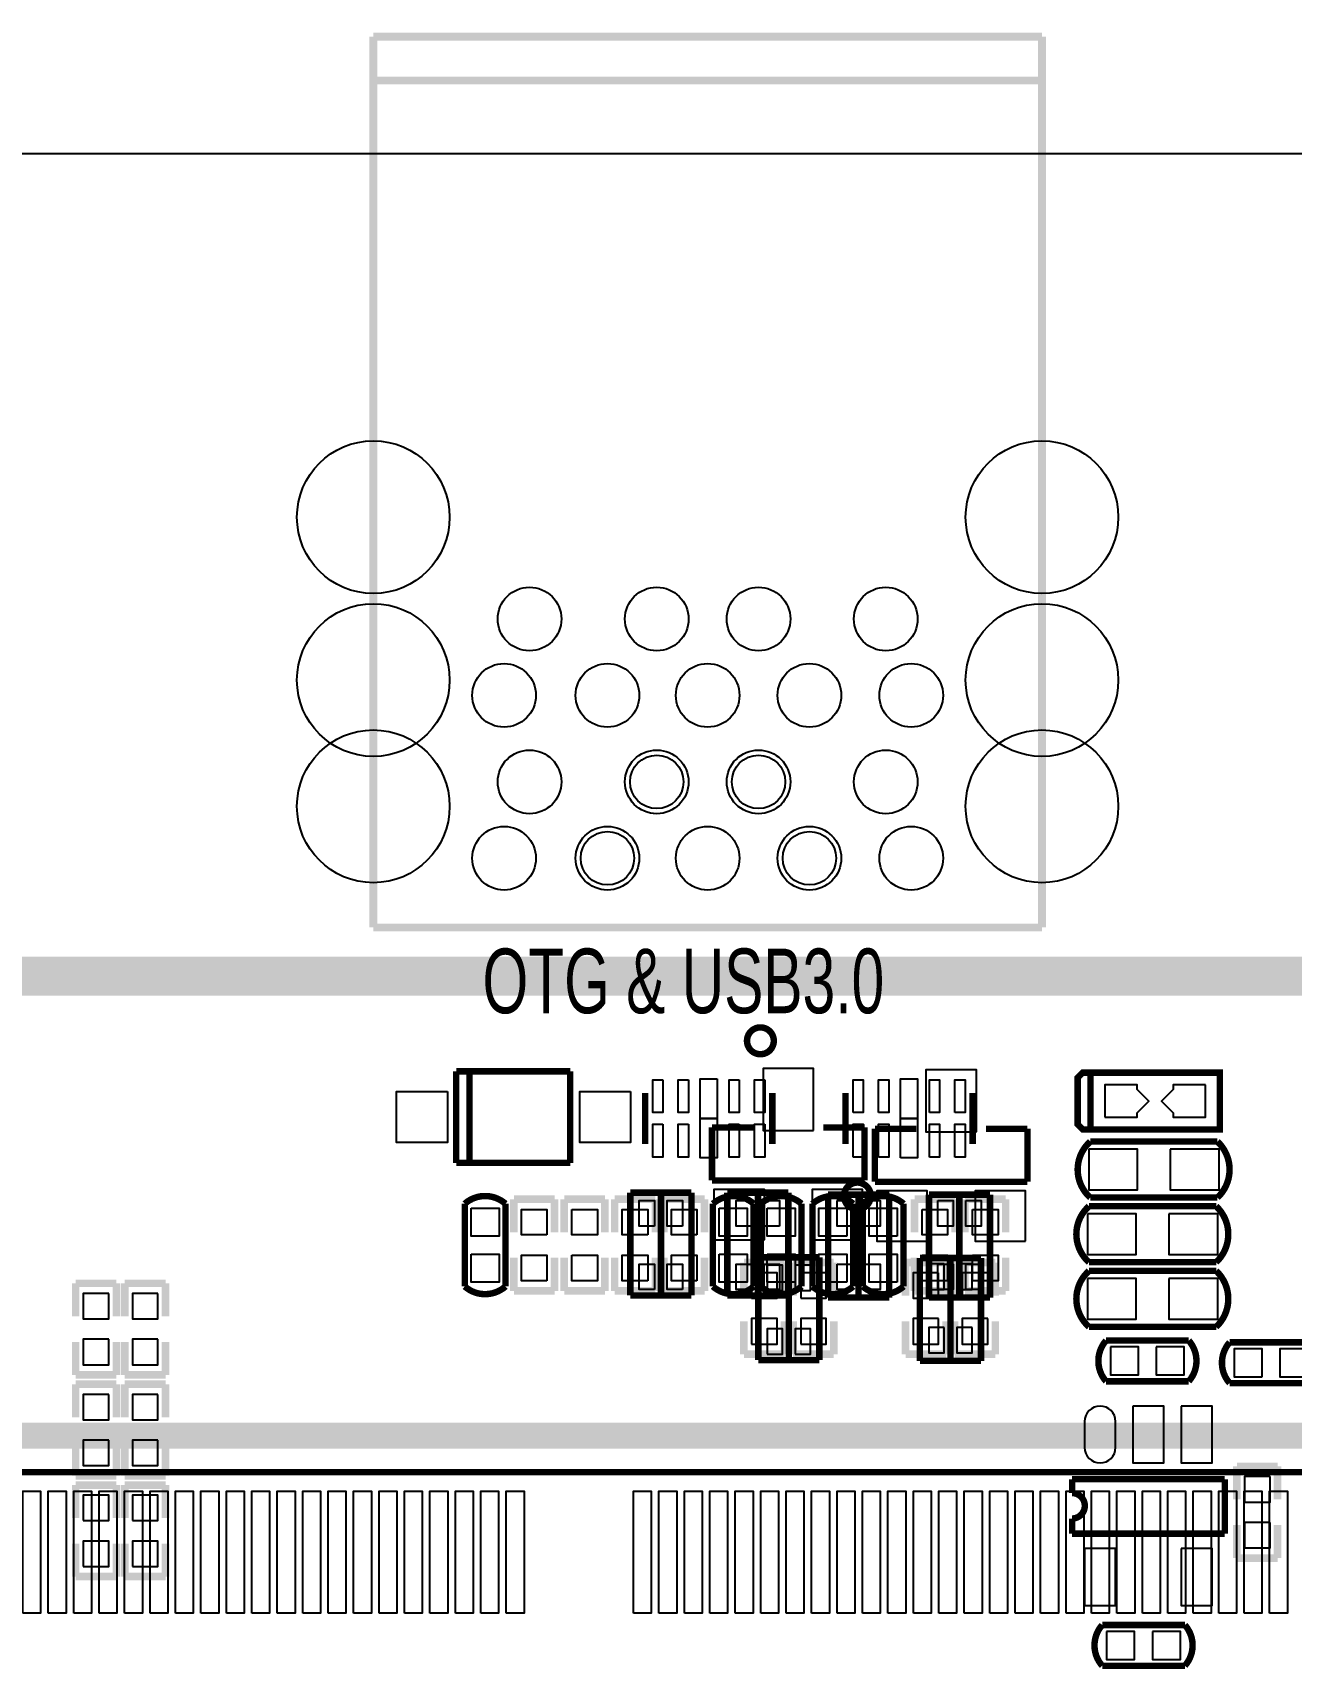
# Model space of a CAD drawing. Extents: x -118 to 7078, y 0 to 4366.
# Drawn here: x 3125 to 4099, y 3041 to 4309 of the extents above; entities that cross this region are included whole.
import ezdxf

# ---------------------------------------------------------------- set-up
doc = ezdxf.new("R2010")
doc.units = 0
doc.header["$MEASUREMENT"] = 0
for name, color, linetype in [('BG_OUTLINE', 254, 'CONTINUOUS'), ('BG_SILKSCREEN_BOTTOM', 141, 'CONTINUOUS'), ('BG_SILKSCREEN_TOP', 7, 'CONTINUOUS'), ('PG_SILKSCREEN_BOTTOM', 85, 'CONTINUOUS'), ('PG_SILKSCREEN_TOP', 85, 'CONTINUOUS'), ('PIN_BOTTOM', 5, 'CONTINUOUS'), ('PIN_TOP', 92, 'CONTINUOUS')]:
    doc.layers.add(name, color=color, linetype=linetype)

msp = doc.modelspace()

# ---------------------------------------------------------------- linework, layer by layer
at = {"layer": 'BG_OUTLINE'}
msp.add_lwpolyline([(-118.11, 4056.352), (-118.11, 157.158, 0.414214), (39.048, 0), (6929.835, 0, 0.378859), (7078.22, 148.385), (7078.22, 4054.613, 0.42493), (6917.834, 4215), (6557, 4214.999), (6557, 3842), (5999, 3842), (5999, 4214.998), (1823, 4214.987), (1823, 4168), (1656, 4168), (1656, 4214.987), (1205, 4214.986), (1205, 4168), (1038, 4168), (1038, 4214.986), (40.538, 4214.985, 0.418755)], format="xyb", close=True, dxfattribs=at)
at = {"layer": 'BG_SILKSCREEN_BOTTOM'}
msp.add_lwpolyline([(4958, 3579, 30, 30, 0), (258, 3579, 30, 30, 0)], format="xyseb", dxfattribs=at)
at = {"layer": 'PG_SILKSCREEN_BOTTOM'}
for points in [[(3943.4, 3504.4, 5, 5, 0), (3937.4, 3504.4, 5, 5, 0), (3933.4, 3500.4, 5, 5, 0), (3933.4, 3482.4, 5, 5, 0)], [(3943.4, 3460.4, 5, 5, 0), (3943.4, 3504.4, 5, 5, 0), (4043.4, 3504.4, 5, 5, 0), (4043.4, 3460.4, 5, 5, 0), (3943.4, 3460.4, 5, 5, 0)], [(3943.4, 3460.4, 5, 5, 0), (3937.4, 3460.4, 5, 5, 0), (3933.4, 3464.4, 5, 5, 0), (3933.4, 3482.4, 5, 5, 0)], [(3650.565, 3462, 5, 5, 0), (3682.565, 3462, 5, 5, 0)], [(3650.565, 3421, 5, 5, 0), (3650.565, 3462, 5, 5, 0)], [(3736.565, 3462, 5, 5, 0), (3768.565, 3462, 5, 5, 0)], [(3768.565, 3462, 5, 5, 0), (3768.565, 3421, 5, 5, 0)], [(3776.565, 3461, 5, 5, 0), (3808.565, 3461, 5, 5, 0)], [(3776.565, 3420, 5, 5, 0), (3776.565, 3461, 5, 5, 0)], [(3862.565, 3461, 5, 5, 0), (3894.565, 3461, 5, 5, 0)], [(3894.565, 3461, 5, 5, 0), (3894.565, 3420, 5, 5, 0)], [(4041.609, 3407.75, 5, 5, 0), (3943.191, 3407.75, 5, 5, -0.450474), (3943.191, 3451.05, 5, 5, 0)], [(3943.191, 3451.05, 5, 5, 0), (4041.609, 3451.05, 5, 5, 0)], [(4041.609, 3451.05, 5, 5, -0.432734), (4041.609, 3407.75, 5, 5, 0)], [(3768.565, 3421, 5, 5, 0), (3650.565, 3421, 5, 5, 0)], [(3894.565, 3420, 5, 5, 0), (3776.565, 3420, 5, 5, 0)], [(4040.609, 3357.75, 5, 5, 0), (3942.191, 3357.75, 5, 5, -0.450474), (3942.191, 3401.05, 5, 5, 0)], [(3942.191, 3401.05, 5, 5, 0), (4040.609, 3401.05, 5, 5, 0)], [(4040.609, 3401.05, 5, 5, -0.432734), (4040.609, 3357.75, 5, 5, 0)], [(3675.252, 3357.43, 5.909, 5.909, 0), (3675.252, 3331.84, 5.909, 5.909, 0)], [(3706.748, 3357.43, 5.909, 5.909, 0), (3675.252, 3357.43, 5.909, 5.909, 0)], [(3733.618, 3361.551, 5, 5, 0), (3686.382, 3361.551, 5, 5, 0)], [(3686.382, 3361.551, 5, 5, 0), (3686.382, 3282.02, 5, 5, 0)], [(3706.748, 3331.84, 5.909, 5.909, 0), (3706.748, 3357.43, 5.909, 5.909, 0)], [(3709.909, 3281.63, 5, 5, 0), (3709.909, 3360.37, 5, 5, 0)], [(3713.252, 3357.43, 5.909, 5.909, 0), (3713.252, 3331.839, 5.909, 5.909, 0)], [(3744.748, 3357.43, 5.909, 5.909, 0), (3713.252, 3357.43, 5.909, 5.909, 0)], [(3733.618, 3282.02, 5, 5, 0), (3733.618, 3361.551, 5, 5, 0)], [(3744.748, 3331.839, 5.909, 5.909, 0), (3744.748, 3357.43, 5.909, 5.909, 0)], [(3800.252, 3357.429, 5.909, 5.909, 0), (3831.748, 3357.429, 5.909, 5.909, 0)], [(3800.252, 3331.839, 5.909, 5.909, 0), (3800.252, 3357.429, 5.909, 5.909, 0)], [(3858.618, 3360.98, 5, 5, 0), (3811.382, 3360.98, 5, 5, 0)], [(3811.382, 3360.98, 5, 5, 0), (3811.382, 3281.449, 5, 5, 0)], [(3831.748, 3357.429, 5.909, 5.909, 0), (3831.748, 3331.839, 5.909, 5.909, 0)], [(3835.091, 3361.37, 5, 5, 0), (3835.091, 3282.63, 5, 5, 0)], [(3838.252, 3357.429, 5.909, 5.909, 0), (3869.748, 3357.429, 5.909, 5.909, 0)], [(3838.252, 3331.839, 5.909, 5.909, 0), (3838.252, 3357.429, 5.909, 5.909, 0)], [(3858.618, 3281.449, 5, 5, 0), (3858.618, 3360.98, 5, 5, 0)], [(3869.748, 3357.429, 5.909, 5.909, 0), (3869.748, 3331.839, 5.909, 5.909, 0)], [(4040.609, 3307.75, 5, 5, 0), (3942.191, 3307.75, 5, 5, -0.450474), (3942.191, 3351.05, 5, 5, 0)], [(3942.191, 3351.05, 5, 5, 0), (4040.609, 3351.05, 5, 5, 0)], [(4040.609, 3351.05, 5, 5, -0.432734), (4040.609, 3307.75, 5, 5, 0)], [(3158.252, 3341.429, 5.909, 5.909, 0), (3189.748, 3341.429, 5.909, 5.909, 0)], [(3158.252, 3315.839, 5.909, 5.909, 0), (3158.252, 3341.429, 5.909, 5.909, 0)], [(3189.748, 3341.429, 5.909, 5.909, 0), (3189.748, 3315.839, 5.909, 5.909, 0)], [(3196.252, 3341.429, 5.909, 5.909, 0), (3227.748, 3341.429, 5.909, 5.909, 0)], [(3196.252, 3315.839, 5.909, 5.909, 0), (3196.252, 3341.429, 5.909, 5.909, 0)], [(3227.748, 3341.429, 5.909, 5.909, 0), (3227.748, 3315.839, 5.909, 5.909, 0)], [(3675.252, 3286.571, 5.909, 5.909, 0), (3675.252, 3312.161, 5.909, 5.909, 0)], [(3706.748, 3312.161, 5.909, 5.909, 0), (3706.748, 3286.571, 5.909, 5.909, 0)], [(3713.252, 3286.57, 5.909, 5.909, 0), (3713.252, 3312.161, 5.909, 5.909, 0)], [(3744.748, 3312.161, 5.909, 5.909, 0), (3744.748, 3286.57, 5.909, 5.909, 0)], [(3800.252, 3312.161, 5.909, 5.909, 0), (3800.252, 3286.571, 5.909, 5.909, 0)], [(3831.748, 3286.571, 5.909, 5.909, 0), (3831.748, 3312.161, 5.909, 5.909, 0)], [(3838.252, 3312.161, 5.909, 5.909, 0), (3838.252, 3286.571, 5.909, 5.909, 0)], [(3869.748, 3286.571, 5.909, 5.909, 0), (3869.748, 3312.161, 5.909, 5.909, 0)], [(3158.252, 3296.161, 5.909, 5.909, 0), (3158.252, 3270.571, 5.909, 5.909, 0)], [(3189.748, 3270.571, 5.909, 5.909, 0), (3189.748, 3296.161, 5.909, 5.909, 0)], [(3196.252, 3296.161, 5.909, 5.909, 0), (3196.252, 3270.571, 5.909, 5.909, 0)], [(3227.748, 3270.571, 5.909, 5.909, 0), (3227.748, 3296.161, 5.909, 5.909, 0)], [(3997.241, 3265.652, 5, 5, 0), (3955.402, 3265.652, 5, 5, -0.37791), (3955.402, 3297.148, 5, 5, 0)], [(3955.402, 3297.148, 5, 5, 0), (3997.241, 3297.148, 5, 5, 0)], [(3997.241, 3297.148, 5, 5, 0), (4019.402, 3297.148, 5, 5, -0.37791), (4019.402, 3265.652, 5, 5, 0)], [(4073.161, 3264.252, 5, 5, 0), (4051, 3264.252, 5, 5, -0.37791), (4051, 3295.748, 5, 5, 0)], [(4051, 3295.748, 5, 5, 0), (4073.161, 3295.748, 5, 5, 0)], [(4073.161, 3295.748, 5, 5, 0), (4115, 3295.748, 5, 5, -0.37791), (4115, 3264.252, 5, 5, 0)], [(3706.748, 3286.571, 5.909, 5.909, 0), (3675.252, 3286.571, 5.909, 5.909, 0)], [(3686.382, 3282.02, 5, 5, 0), (3733.618, 3282.02, 5, 5, 0)], [(3744.748, 3286.57, 5.909, 5.909, 0), (3713.252, 3286.57, 5.909, 5.909, 0)], [(3800.252, 3286.571, 5.909, 5.909, 0), (3831.748, 3286.571, 5.909, 5.909, 0)], [(3838.252, 3286.571, 5.909, 5.909, 0), (3869.748, 3286.571, 5.909, 5.909, 0)], [(3158.252, 3270.571, 5.909, 5.909, 0), (3189.748, 3270.571, 5.909, 5.909, 0)], [(3196.252, 3270.571, 5.909, 5.909, 0), (3227.748, 3270.571, 5.909, 5.909, 0)], [(3811.382, 3281.449, 5, 5, 0), (3858.618, 3281.449, 5, 5, 0)], [(3158.252, 3263.429, 5.909, 5.909, 0), (3189.748, 3263.429, 5.909, 5.909, 0)], [(3158.252, 3237.839, 5.909, 5.909, 0), (3158.252, 3263.429, 5.909, 5.909, 0)], [(3189.748, 3263.429, 5.909, 5.909, 0), (3189.748, 3237.839, 5.909, 5.909, 0)], [(3196.252, 3263.429, 5.909, 5.909, 0), (3227.748, 3263.429, 5.909, 5.909, 0)], [(3196.252, 3237.839, 5.909, 5.909, 0), (3196.252, 3263.429, 5.909, 5.909, 0)], [(3227.748, 3263.429, 5.909, 5.909, 0), (3227.748, 3237.839, 5.909, 5.909, 0)], [(4019.402, 3265.652, 5, 5, 0), (3997.241, 3265.652, 5, 5, 0)], [(4115, 3264.252, 5, 5, 0), (4073.161, 3264.252, 5, 5, 0)], [(3158.252, 3218.161, 5.909, 5.909, 0), (3158.252, 3192.571, 5.909, 5.909, 0)], [(3189.748, 3192.571, 5.909, 5.909, 0), (3189.748, 3218.161, 5.909, 5.909, 0)], [(3196.252, 3218.161, 5.909, 5.909, 0), (3196.252, 3192.571, 5.909, 5.909, 0)], [(3227.748, 3192.571, 5.909, 5.909, 0), (3227.748, 3218.161, 5.909, 5.909, 0)], [(3158.252, 3192.571, 5.909, 5.909, 0), (3189.748, 3192.571, 5.909, 5.909, 0)], [(3196.252, 3192.571, 5.909, 5.909, 0), (3227.748, 3192.571, 5.909, 5.909, 0)], [(4056.653, 3199.831, 5.909, 5.909, 0), (4088.149, 3199.831, 5.909, 5.909, 0)], [(4056.653, 3174.241, 5.909, 5.909, 0), (4056.653, 3199.831, 5.909, 5.909, 0)], [(4088.149, 3199.831, 5.909, 5.909, 0), (4088.149, 3174.241, 5.909, 5.909, 0)], [(3158.252, 3185.429, 5.909, 5.909, 0), (3158.252, 3159.839, 5.909, 5.909, 0)], [(3189.748, 3185.429, 5.909, 5.909, 0), (3158.252, 3185.429, 5.909, 5.909, 0)], [(3189.748, 3159.839, 5.909, 5.909, 0), (3189.748, 3185.429, 5.909, 5.909, 0)], [(3196.252, 3185.429, 5.909, 5.909, 0), (3196.252, 3159.839, 5.909, 5.909, 0)], [(3227.748, 3185.429, 5.909, 5.909, 0), (3196.252, 3185.429, 5.909, 5.909, 0)], [(3227.748, 3159.839, 5.909, 5.909, 0), (3227.748, 3185.429, 5.909, 5.909, 0)], [(3929.128, 3189.903, 5, 5, 0), (3929.128, 3179.211, 5, 5, 0)], [(4047.238, 3189.903, 5, 5, 0), (3929.128, 3189.903, 5, 5, 0)], [(4047.238, 3147.841, 5, 5, 0), (4047.238, 3189.903, 5, 5, 0)], [(3929.128, 3179.211, 5, 5, -0.999898), (3929.128, 3159.533, 5, 5, 0)], [(3929.128, 3159.533, 5, 5, 0), (3929.128, 3147.841, 5, 5, 0)], [(4056.653, 3154.563, 5.909, 5.909, 0), (4056.653, 3128.973, 5.909, 5.909, 0)], [(4088.149, 3128.973, 5.909, 5.909, 0), (4088.149, 3154.563, 5.909, 5.909, 0)], [(3929.128, 3147.841, 5, 5, 0), (4047.238, 3147.841, 5, 5, 0)], [(3158.252, 3114.571, 5.909, 5.909, 0), (3158.252, 3140.161, 5.909, 5.909, 0)], [(3189.748, 3140.161, 5.909, 5.909, 0), (3189.748, 3114.571, 5.909, 5.909, 0)], [(3196.252, 3114.571, 5.909, 5.909, 0), (3196.252, 3140.161, 5.909, 5.909, 0)], [(3227.748, 3140.161, 5.909, 5.909, 0), (3227.748, 3114.571, 5.909, 5.909, 0)], [(4056.653, 3128.973, 5.909, 5.909, 0), (4088.149, 3128.973, 5.909, 5.909, 0)], [(3189.748, 3114.571, 5.909, 5.909, 0), (3158.252, 3114.571, 5.909, 5.909, 0)], [(3227.748, 3114.571, 5.909, 5.909, 0), (3196.252, 3114.571, 5.909, 5.909, 0)], [(3994.241, 3045.654, 5, 5, 0), (3952.402, 3045.654, 5, 5, -0.37791), (3952.402, 3077.15, 5, 5, 0)], [(3952.402, 3077.15, 5, 5, 0), (3994.241, 3077.15, 5, 5, 0)], [(3994.241, 3077.15, 5, 5, 0), (4016.402, 3077.15, 5, 5, -0.37791), (4016.402, 3045.654, 5, 5, 0)], [(4016.402, 3045.654, 5, 5, 0), (3994.241, 3045.654, 5, 5, 0)]]:
    msp.add_lwpolyline(points, format="xyseb", dxfattribs=at)
at = {"layer": 'PG_SILKSCREEN_TOP'}
for points in [[(3388.517, 4305.654, 6, 6, 0), (3905.837, 4305.654, 6, 6, 0)], [(3388.517, 3616.674, 6, 6, 0), (3388.517, 4305.654, 6, 6, 0)], [(3905.837, 4305.654, 6, 6, 0), (3905.837, 3616.674, 6, 6, 0)], [(3388.517, 4271.794, 6, 6, 0), (3905.837, 4271.794, 6, 6, 0)], [(3905.837, 3616.674, 6, 6, 0), (3388.517, 3616.674, 6, 6, 0)], [(3698.37, 3529, 5, 5, 1), (3677.63, 3529, 5, 5, 1), (3698.37, 3529, 5, 5, 0)], [(3452.681, 3505.429, 5, 5, 0), (3540.819, 3505.429, 5, 5, 0)], [(3452.681, 3434.571, 5, 5, 0), (3452.681, 3505.429, 5, 5, 0)], [(3463, 3505.429, 5, 5, 0), (3463, 3434.571, 5, 5, 0)], [(3540.819, 3505.429, 5, 5, 0), (3540.819, 3434.571, 5, 5, 0)], [(3598.791, 3449.311, 5, 5, 0), (3598.791, 3488.682, 5, 5, 0)], [(3697.209, 3449.311, 5, 5, 0), (3697.209, 3488.682, 5, 5, 0)], [(3753.791, 3488.689, 5, 5, 0), (3753.791, 3449.319, 5, 5, 0)], [(3852.209, 3488.689, 5, 5, 0), (3852.209, 3449.319, 5, 5, 0)], [(3540.819, 3434.571, 5, 5, 0), (3452.681, 3434.571, 5, 5, 0)], [(3490.748, 3361.161, 5, 5, 0), (3490.748, 3403, 5, 5, 0.37791), (3459.252, 3403, 5, 5, 0)], [(3587.382, 3332.02, 5, 5, 0), (3587.382, 3411.551, 5, 5, 0)], [(3587.382, 3411.551, 5, 5, 0), (3634.618, 3411.551, 5, 5, 0)], [(3611.091, 3331.63, 5, 5, 0), (3611.091, 3410.37, 5, 5, 0)], [(3634.618, 3411.551, 5, 5, 0), (3634.618, 3332.02, 5, 5, 0)], [(3682.748, 3361.16, 5, 5, 0), (3682.748, 3403, 5, 5, 0.377906), (3651.252, 3403, 5, 5, 0)], [(3662.382, 3332.02, 5, 5, 0), (3662.382, 3411.551, 5, 5, 0)], [(3662.382, 3411.551, 5, 5, 0), (3709.618, 3411.551, 5, 5, 0)], [(3686.091, 3331.63, 5, 5, 0), (3686.091, 3410.37, 5, 5, 0)], [(3719.748, 3361.16, 5, 5, 0), (3719.748, 3403, 5, 5, 0.377906), (3688.252, 3403, 5, 5, 0)], [(3709.618, 3411.551, 5, 5, 0), (3709.618, 3332.02, 5, 5, 0)], [(3759.748, 3380.839, 5, 5, 0), (3759.748, 3403, 5, 5, 0.37791), (3728.252, 3403, 5, 5, 0)], [(3740.382, 3409.98, 5, 5, 0), (3787.618, 3409.98, 5, 5, 0)], [(3740.382, 3330.449, 5, 5, 0), (3740.382, 3409.98, 5, 5, 0)], [(3773.37, 3409, 5, 5, 1), (3752.63, 3409, 5, 5, 1), (3773.37, 3409, 5, 5, 0)], [(3763.909, 3410.37, 5, 5, 0), (3763.909, 3331.63, 5, 5, 0)], [(3798.748, 3380.839, 5, 5, 0), (3798.748, 3403, 5, 5, 0.37791), (3767.252, 3403, 5, 5, 0)], [(3787.618, 3409.98, 5, 5, 0), (3787.618, 3330.449, 5, 5, 0)], [(3818.382, 3409.98, 5, 5, 0), (3865.618, 3409.98, 5, 5, 0)], [(3818.382, 3330.449, 5, 5, 0), (3818.382, 3409.98, 5, 5, 0)], [(3841.909, 3410.37, 5, 5, 0), (3841.909, 3331.63, 5, 5, 0)], [(3865.618, 3409.98, 5, 5, 0), (3865.618, 3330.449, 5, 5, 0)], [(3459.252, 3403, 5, 5, 0), (3459.252, 3361.161, 5, 5, 0)], [(3497.252, 3406.429, 5.909, 5.909, 0), (3528.748, 3406.429, 5.909, 5.909, 0)], [(3497.252, 3380.839, 5.909, 5.909, 0), (3497.252, 3406.429, 5.909, 5.909, 0)], [(3528.748, 3406.429, 5.909, 5.909, 0), (3528.748, 3380.839, 5.909, 5.909, 0)], [(3536.252, 3406.429, 5.909, 5.909, 0), (3536.252, 3380.839, 5.909, 5.909, 0)], [(3567.748, 3406.429, 5.909, 5.909, 0), (3536.252, 3406.429, 5.909, 5.909, 0)], [(3567.748, 3380.839, 5.909, 5.909, 0), (3567.748, 3406.429, 5.909, 5.909, 0)], [(3575.252, 3406.43, 5.909, 5.909, 0), (3606.748, 3406.43, 5.909, 5.909, 0)], [(3575.252, 3380.839, 5.909, 5.909, 0), (3575.252, 3406.43, 5.909, 5.909, 0)], [(3606.748, 3406.43, 5.909, 5.909, 0), (3606.748, 3380.839, 5.909, 5.909, 0)], [(3613.252, 3406.43, 5.909, 5.909, 0), (3644.748, 3406.43, 5.909, 5.909, 0)], [(3613.252, 3380.839, 5.909, 5.909, 0), (3613.252, 3406.43, 5.909, 5.909, 0)], [(3644.748, 3406.43, 5.909, 5.909, 0), (3644.748, 3380.839, 5.909, 5.909, 0)], [(3651.252, 3403, 5, 5, 0), (3651.252, 3361.16, 5, 5, 0)], [(3688.252, 3403, 5, 5, 0), (3688.252, 3361.16, 5, 5, 0)], [(3728.252, 3403, 5, 5, 0), (3728.252, 3380.839, 5, 5, 0)], [(3767.252, 3403, 5, 5, 0), (3767.252, 3380.839, 5, 5, 0)], [(3807.252, 3406.429, 5.909, 5.909, 0), (3807.252, 3380.839, 5.909, 5.909, 0)], [(3838.748, 3406.429, 5.909, 5.909, 0), (3807.252, 3406.429, 5.909, 5.909, 0)], [(3838.748, 3380.839, 5.909, 5.909, 0), (3838.748, 3406.429, 5.909, 5.909, 0)], [(3846.252, 3406.429, 5.909, 5.909, 0), (3846.252, 3380.839, 5.909, 5.909, 0)], [(3877.748, 3406.429, 5.909, 5.909, 0), (3846.252, 3406.429, 5.909, 5.909, 0)], [(3877.748, 3380.839, 5.909, 5.909, 0), (3877.748, 3406.429, 5.909, 5.909, 0)], [(3728.252, 3380.839, 5, 5, 0), (3728.252, 3339, 5, 5, 0.37791), (3759.748, 3339, 5, 5, 0)], [(3759.748, 3339, 5, 5, 0), (3759.748, 3380.839, 5, 5, 0)], [(3767.252, 3380.839, 5, 5, 0), (3767.252, 3339, 5, 5, 0.37791), (3798.748, 3339, 5, 5, 0)], [(3798.748, 3339, 5, 5, 0), (3798.748, 3380.839, 5, 5, 0)], [(3459.252, 3361.161, 5, 5, 0), (3459.252, 3339, 5, 5, 0.37791), (3490.748, 3339, 5, 5, 0)], [(3490.748, 3339, 5, 5, 0), (3490.748, 3361.161, 5, 5, 0)], [(3497.252, 3361.161, 5.909, 5.909, 0), (3497.252, 3335.571, 5.909, 5.909, 0)], [(3528.748, 3335.571, 5.909, 5.909, 0), (3528.748, 3361.161, 5.909, 5.909, 0)], [(3536.252, 3335.571, 5.909, 5.909, 0), (3536.252, 3361.161, 5.909, 5.909, 0)], [(3567.748, 3361.161, 5.909, 5.909, 0), (3567.748, 3335.571, 5.909, 5.909, 0)], [(3575.252, 3361.161, 5.909, 5.909, 0), (3575.252, 3335.57, 5.909, 5.909, 0)], [(3606.748, 3335.57, 5.909, 5.909, 0), (3606.748, 3361.161, 5.909, 5.909, 0)], [(3613.252, 3361.161, 5.909, 5.909, 0), (3613.252, 3335.57, 5.909, 5.909, 0)], [(3644.748, 3335.57, 5.909, 5.909, 0), (3644.748, 3361.161, 5.909, 5.909, 0)], [(3651.252, 3361.16, 5, 5, 0), (3651.252, 3339, 5, 5, 0.377912), (3682.748, 3339, 5, 5, 0)], [(3682.748, 3339, 5, 5, 0), (3682.748, 3361.16, 5, 5, 0)], [(3688.252, 3361.16, 5, 5, 0), (3688.252, 3339, 5, 5, 0.377912), (3719.748, 3339, 5, 5, 0)], [(3719.748, 3339, 5, 5, 0), (3719.748, 3361.16, 5, 5, 0)], [(3807.252, 3335.571, 5.909, 5.909, 0), (3807.252, 3361.161, 5.909, 5.909, 0)], [(3838.748, 3361.161, 5.909, 5.909, 0), (3838.748, 3335.571, 5.909, 5.909, 0)], [(3846.252, 3335.571, 5.909, 5.909, 0), (3846.252, 3361.161, 5.909, 5.909, 0)], [(3877.748, 3361.161, 5.909, 5.909, 0), (3877.748, 3335.571, 5.909, 5.909, 0)], [(3497.252, 3335.571, 5.909, 5.909, 0), (3528.748, 3335.571, 5.909, 5.909, 0)], [(3567.748, 3335.571, 5.909, 5.909, 0), (3536.252, 3335.571, 5.909, 5.909, 0)], [(3575.252, 3335.57, 5.909, 5.909, 0), (3606.748, 3335.57, 5.909, 5.909, 0)], [(3613.252, 3335.57, 5.909, 5.909, 0), (3644.748, 3335.57, 5.909, 5.909, 0)], [(3838.748, 3335.571, 5.909, 5.909, 0), (3807.252, 3335.571, 5.909, 5.909, 0)], [(3877.748, 3335.571, 5.909, 5.909, 0), (3846.252, 3335.571, 5.909, 5.909, 0)], [(3634.618, 3332.02, 5, 5, 0), (3587.382, 3332.02, 5, 5, 0)], [(3709.618, 3332.02, 5, 5, 0), (3662.382, 3332.02, 5, 5, 0)], [(3787.618, 3330.449, 5, 5, 0), (3740.382, 3330.449, 5, 5, 0)], [(3865.618, 3330.449, 5, 5, 0), (3818.382, 3330.449, 5, 5, 0)], [(5294.4, 3223.7, 20, 20, 0), (1637.4, 3223.6, 20, 20, 0)], [(1654.688, 3195.387, 5, 5, 0), (5278.849, 3195.387, 5, 5, 0)]]:
    msp.add_lwpolyline(points, format="xyseb", dxfattribs=at)
at = {"layer": 'PIN_BOTTOM'}
for points in [[(3729.065, 3459.531), (3729.065, 3507.531), (3690.065, 3507.531), (3690.065, 3459.531)], [(3855.065, 3458.531), (3855.065, 3506.531), (3816.065, 3506.531), (3816.065, 3458.531)], [(3954.4, 3469.9), (3979.4, 3469.9), (3979.4, 3472.9), (3979.4, 3473.4), (3988.4, 3482.4), (3979.4, 3491.4), (3979.4, 3494.9), (3954.4, 3494.9)], [(4032.4, 3494.9), (4007.4, 3494.9), (4007.4, 3491.9), (4007.4, 3491.4), (3998.4, 3482.4), (4007.4, 3473.4), (4007.4, 3469.9), (4032.4, 3469.9)], [(3942.0005, 3445.15), (3942.0005, 3413.65), (3979.7995, 3413.65), (3979.7995, 3445.15)], [(4005.0005, 3445.15), (4005.0005, 3413.65), (4042.7995, 3413.65), (4042.7995, 3445.15)], [(3691.065, 3374.969), (3691.065, 3413.969), (3652.065, 3413.969), (3652.065, 3374.969)], [(3767.065, 3374.969), (3767.065, 3413.969), (3728.065, 3413.969), (3728.065, 3374.969)], [(3817.065, 3373.969), (3817.065, 3412.969), (3778.065, 3412.969), (3778.065, 3373.969)], [(3893.065, 3373.969), (3893.065, 3412.969), (3854.065, 3412.969), (3854.065, 3373.969)], [(3941.0005, 3395.15), (3941.0005, 3363.65), (3978.7995, 3363.65), (3978.7995, 3395.15)], [(4004.0005, 3395.15), (4004.0005, 3363.65), (4041.7995, 3363.65), (4041.7995, 3395.15)], [(3681.1595, 3329.8795), (3700.8405, 3329.8795), (3700.8405, 3349.5605), (3681.1595, 3349.5605)], [(3693.2635, 3335.7675), (3705.0745, 3335.7675), (3705.0745, 3355.4525), (3693.2635, 3355.4525)], [(3714.9255, 3335.7675), (3726.7365, 3335.7675), (3726.7365, 3355.4525), (3714.9255, 3355.4525)], [(3719.1595, 3329.8795), (3738.8405, 3329.8795), (3738.8405, 3349.5605), (3719.1595, 3349.5605)], [(3825.8405, 3349.5605), (3806.1595, 3349.5605), (3806.1595, 3329.8795), (3825.8405, 3329.8795)], [(3830.0745, 3356.4525), (3818.2635, 3356.4525), (3818.2635, 3336.7675), (3830.0745, 3336.7675)], [(3851.7365, 3356.4525), (3839.9255, 3356.4525), (3839.9255, 3336.7675), (3851.7365, 3336.7675)], [(3863.8405, 3349.5605), (3844.1595, 3349.5605), (3844.1595, 3329.8795), (3863.8405, 3329.8795)], [(3941.0005, 3345.15), (3941.0005, 3313.65), (3978.7995, 3313.65), (3978.7995, 3345.15)], [(4004.0005, 3345.15), (4004.0005, 3313.65), (4041.7995, 3313.65), (4041.7995, 3345.15)], [(3183.8405, 3333.5605), (3164.1595, 3333.5605), (3164.1595, 3313.8795), (3183.8405, 3313.8795)], [(3221.8405, 3333.5605), (3202.1595, 3333.5605), (3202.1595, 3313.8795), (3221.8405, 3313.8795)], [(3681.1595, 3294.4395), (3700.8405, 3294.4395), (3700.8405, 3314.1205), (3681.1595, 3314.1205)], [(3719.1595, 3294.4395), (3738.8405, 3294.4395), (3738.8405, 3314.1205), (3719.1595, 3314.1205)], [(3825.8405, 3314.1205), (3806.1595, 3314.1205), (3806.1595, 3294.4395), (3825.8405, 3294.4395)], [(3863.8405, 3314.1205), (3844.1595, 3314.1205), (3844.1595, 3294.4395), (3863.8405, 3294.4395)], [(3183.8405, 3298.1205), (3164.1595, 3298.1205), (3164.1595, 3278.4395), (3183.8405, 3278.4395)], [(3221.8405, 3298.1205), (3202.1595, 3298.1205), (3202.1595, 3278.4395), (3221.8405, 3278.4395)], [(3693.2635, 3286.5475), (3705.0745, 3286.5475), (3705.0745, 3306.2325), (3693.2635, 3306.2325)], [(3714.9255, 3286.5475), (3726.7365, 3286.5475), (3726.7365, 3306.2325), (3714.9255, 3306.2325)], [(3830.0745, 3307.2325), (3818.2635, 3307.2325), (3818.2635, 3287.5475), (3830.0745, 3287.5475)], [(3851.7365, 3307.2325), (3839.9255, 3307.2325), (3839.9255, 3287.5475), (3851.7365, 3287.5475)], [(3958.857, 3292.225), (3958.857, 3270.575), (3980.507, 3270.575), (3980.507, 3292.225)], [(3994.297, 3292.225), (3994.297, 3270.575), (4015.947, 3270.575), (4015.947, 3292.225)], [(4076.105, 3269.175), (4076.105, 3290.825), (4054.455, 3290.825), (4054.455, 3269.175)], [(4111.545, 3269.175), (4111.545, 3290.825), (4089.895, 3290.825), (4089.895, 3269.175)], [(3183.8405, 3255.5605), (3164.1595, 3255.5605), (3164.1595, 3235.8795), (3183.8405, 3235.8795)], [(3221.8405, 3255.5605), (3202.1595, 3255.5605), (3202.1595, 3235.8795), (3221.8405, 3235.8795)], [(3976.187, 3246.49), (3976.187, 3202.49), (4000.187, 3202.49), (4000.187, 3246.49)], [(4013.589, 3246.49), (4013.589, 3202.49), (4037.589, 3202.49), (4037.589, 3246.49)], [(3183.8405, 3220.1205), (3164.1595, 3220.1205), (3164.1595, 3200.4395), (3183.8405, 3200.4395)], [(3221.8405, 3220.1205), (3202.1595, 3220.1205), (3202.1595, 3200.4395), (3221.8405, 3200.4395)], [(4082.2415, 3191.9625), (4062.5605, 3191.9625), (4062.5605, 3172.2815), (4082.2415, 3172.2815)], [(3164.1595, 3157.8795), (3183.8405, 3157.8795), (3183.8405, 3177.5605), (3164.1595, 3177.5605)], [(3202.1595, 3157.8795), (3221.8405, 3157.8795), (3221.8405, 3177.5605), (3202.1595, 3177.5605)], [(4082.2415, 3156.5225), (4062.5605, 3156.5225), (4062.5605, 3136.8415), (4082.2415, 3136.8415)], [(3164.1595, 3122.4395), (3183.8405, 3122.4395), (3183.8405, 3142.1205), (3164.1595, 3142.1205)], [(3202.1595, 3122.4395), (3221.8405, 3122.4395), (3221.8405, 3142.1205), (3202.1595, 3142.1205)], [(3938.785, 3136.254), (3938.785, 3092.254), (3962.785, 3092.254), (3962.785, 3136.254)], [(4013.589, 3136.254), (4013.589, 3092.254), (4037.589, 3092.254), (4037.589, 3136.254)], [(3955.857, 3072.227), (3955.857, 3050.577), (3977.507, 3050.577), (3977.507, 3072.227)], [(3991.297, 3072.227), (3991.297, 3050.577), (4012.947, 3050.577), (4012.947, 3072.227)]]:
    msp.add_lwpolyline(points, close=True, dxfattribs=at)
msp.add_lwpolyline([(3962.785, 3214.49), (3962.785, 3234.49, 1), (3938.785, 3234.49), (3938.785, 3214.49, 1)], format="xyb", close=True, dxfattribs=at)
for centre, radius in [((3388.517, 3934.004), 59.055), ((3905.837, 3934.004), 59.055), ((3509.377, 3855.264), 24.6065), ((3607.807, 3855.264), 24.6065), ((3686.547, 3855.264), 24.6065), ((3784.977, 3855.264), 24.6065), ((3388.517, 3808.024), 59.055), ((3905.837, 3808.014), 59.055), ((3489.697, 3796.204), 24.6065), ((3569.667, 3796.204), 24.6065), ((3647.177, 3796.204), 24.6065), ((3725.917, 3796.204), 24.6065), ((3804.657, 3796.204), 24.6065), ((3388.517, 3710.374), 59.055), ((3905.837, 3710.374), 59.055), ((3509.377, 3729.274), 24.6065), ((3607.807, 3729.274), 24.6045), ((3686.547, 3729.274), 24.6045), ((3784.977, 3729.274), 24.6065), ((3489.697, 3670.224), 24.6065), ((3569.667, 3670.224), 24.6045), ((3647.177, 3670.224), 24.6065), ((3725.917, 3670.224), 24.6045), ((3804.657, 3670.224), 24.6065)]:
    msp.add_circle(centre, radius, dxfattribs=at)
at = {"layer": 'PIN_TOP'}
for points in [[(3445.815, 3489.685), (3445.815, 3450.315), (3406.445, 3450.315), (3406.445, 3489.685)], [(3587.555, 3489.685), (3587.555, 3450.315), (3548.185, 3450.315), (3548.185, 3489.685)], [(3612.565, 3498.8895), (3612.565, 3473.5505), (3604.695, 3473.5505), (3604.695, 3498.8895)], [(3632.254, 3498.8895), (3632.254, 3473.5505), (3624.384, 3473.5505), (3624.384, 3498.8895)], [(3654.64, 3499.516), (3654.64, 3469.004), (3641.36, 3469.004), (3641.36, 3499.516)], [(3671.616, 3498.8895), (3671.616, 3473.5505), (3663.746, 3473.5505), (3663.746, 3498.8895)], [(3691.305, 3498.8895), (3691.305, 3473.5505), (3683.435, 3473.5505), (3683.435, 3498.8895)], [(3759.695, 3473.55), (3759.695, 3498.889), (3767.565, 3498.889), (3767.565, 3473.55)], [(3779.384, 3473.55), (3779.384, 3498.889), (3787.254, 3498.889), (3787.254, 3473.55)], [(3796.36, 3469.004), (3796.36, 3499.516), (3809.64, 3499.516), (3809.64, 3469.004)], [(3818.746, 3473.55), (3818.746, 3498.889), (3826.616, 3498.889), (3826.616, 3473.55)], [(3838.435, 3473.55), (3838.435, 3498.889), (3846.305, 3498.889), (3846.305, 3473.55)], [(3612.565, 3464.4495), (3612.565, 3439.1105), (3604.695, 3439.1105), (3604.695, 3464.4495)], [(3632.254, 3464.4495), (3632.254, 3439.1105), (3624.384, 3439.1105), (3624.384, 3464.4495)], [(3654.64, 3468.996), (3654.64, 3438.484), (3641.36, 3438.484), (3641.36, 3468.996)], [(3671.616, 3464.4495), (3671.616, 3439.1105), (3663.746, 3439.1105), (3663.746, 3464.4495)], [(3691.305, 3464.4495), (3691.305, 3439.1105), (3683.435, 3439.1105), (3683.435, 3464.4495)], [(3759.695, 3439.11), (3759.695, 3464.449), (3767.565, 3464.449), (3767.565, 3439.11)], [(3779.384, 3439.11), (3779.384, 3464.449), (3787.254, 3464.449), (3787.254, 3439.11)], [(3796.36, 3438.484), (3796.36, 3468.996), (3809.64, 3468.996), (3809.64, 3438.484)], [(3818.746, 3439.11), (3818.746, 3464.449), (3826.616, 3464.449), (3826.616, 3439.11)], [(3838.435, 3439.11), (3838.435, 3464.449), (3846.305, 3464.449), (3846.305, 3439.11)], [(3464.175, 3399.545), (3485.825, 3399.545), (3485.825, 3377.895), (3464.175, 3377.895)], [(3522.8405, 3378.8795), (3503.1595, 3378.8795), (3503.1595, 3398.5605), (3522.8405, 3398.5605)], [(3542.1595, 3398.5605), (3561.8405, 3398.5605), (3561.8405, 3378.8795), (3542.1595, 3378.8795)], [(3600.8405, 3378.8795), (3581.1595, 3378.8795), (3581.1595, 3398.5605), (3600.8405, 3398.5605)], [(3606.0745, 3385.7675), (3594.2635, 3385.7675), (3594.2635, 3405.4525), (3606.0745, 3405.4525)], [(3627.7365, 3385.7675), (3615.9255, 3385.7675), (3615.9255, 3405.4525), (3627.7365, 3405.4525)], [(3638.8405, 3378.8795), (3619.1595, 3378.8795), (3619.1595, 3398.5605), (3638.8405, 3398.5605)], [(3656.175, 3399.545), (3677.825, 3399.545), (3677.825, 3377.895), (3656.175, 3377.895)], [(3681.0745, 3385.7675), (3669.2635, 3385.7675), (3669.2635, 3405.4525), (3681.0745, 3405.4525)], [(3702.7365, 3385.7675), (3690.9255, 3385.7675), (3690.9255, 3405.4525), (3702.7365, 3405.4525)], [(3693.175, 3399.545), (3714.825, 3399.545), (3714.825, 3377.895), (3693.175, 3377.895)], [(3754.825, 3377.895), (3733.175, 3377.895), (3733.175, 3399.545), (3754.825, 3399.545)], [(3747.2635, 3405.4525), (3759.0745, 3405.4525), (3759.0745, 3385.7675), (3747.2635, 3385.7675)], [(3768.9255, 3405.4525), (3780.7365, 3405.4525), (3780.7365, 3385.7675), (3768.9255, 3385.7675)], [(3793.825, 3377.895), (3772.175, 3377.895), (3772.175, 3399.545), (3793.825, 3399.545)], [(3813.1595, 3398.5605), (3832.8405, 3398.5605), (3832.8405, 3378.8795), (3813.1595, 3378.8795)], [(3825.2635, 3405.4525), (3837.0745, 3405.4525), (3837.0745, 3385.7675), (3825.2635, 3385.7675)], [(3846.9255, 3405.4525), (3858.7365, 3405.4525), (3858.7365, 3385.7675), (3846.9255, 3385.7675)], [(3852.1595, 3398.5605), (3871.8405, 3398.5605), (3871.8405, 3378.8795), (3852.1595, 3378.8795)], [(3464.175, 3364.105), (3485.825, 3364.105), (3485.825, 3342.455), (3464.175, 3342.455)], [(3522.8405, 3343.4395), (3503.1595, 3343.4395), (3503.1595, 3363.1205), (3522.8405, 3363.1205)], [(3542.1595, 3363.1205), (3561.8405, 3363.1205), (3561.8405, 3343.4395), (3542.1595, 3343.4395)], [(3600.8405, 3343.4395), (3581.1595, 3343.4395), (3581.1595, 3363.1205), (3600.8405, 3363.1205)], [(3638.8405, 3343.4395), (3619.1595, 3343.4395), (3619.1595, 3363.1205), (3638.8405, 3363.1205)], [(3656.175, 3364.105), (3677.825, 3364.105), (3677.825, 3342.455), (3656.175, 3342.455)], [(3693.175, 3364.105), (3714.825, 3364.105), (3714.825, 3342.455), (3693.175, 3342.455)], [(3754.825, 3342.455), (3733.175, 3342.455), (3733.175, 3364.105), (3754.825, 3364.105)], [(3793.825, 3342.455), (3772.175, 3342.455), (3772.175, 3364.105), (3793.825, 3364.105)], [(3813.1595, 3363.1205), (3832.8405, 3363.1205), (3832.8405, 3343.4395), (3813.1595, 3343.4395)], [(3852.1595, 3363.1205), (3871.8405, 3363.1205), (3871.8405, 3343.4395), (3852.1595, 3343.4395)], [(3606.0745, 3336.5475), (3594.2635, 3336.5475), (3594.2635, 3356.2325), (3606.0745, 3356.2325)], [(3627.7365, 3336.5475), (3615.9255, 3336.5475), (3615.9255, 3356.2325), (3627.7365, 3356.2325)], [(3681.0745, 3336.5475), (3669.2635, 3336.5475), (3669.2635, 3356.2325), (3681.0745, 3356.2325)], [(3702.7365, 3336.5475), (3690.9255, 3336.5475), (3690.9255, 3356.2325), (3702.7365, 3356.2325)], [(3747.2635, 3356.2325), (3759.0745, 3356.2325), (3759.0745, 3336.5475), (3747.2635, 3336.5475)], [(3768.9255, 3356.2325), (3780.7365, 3356.2325), (3780.7365, 3336.5475), (3768.9255, 3336.5475)], [(3825.2635, 3356.2325), (3837.0745, 3356.2325), (3837.0745, 3336.5475), (3825.2635, 3336.5475)], [(3846.9255, 3356.2325), (3858.7365, 3356.2325), (3858.7365, 3336.5475), (3846.9255, 3336.5475)], [(3117.357, 3086.214), (3117.357, 3180.702), (3131.137, 3180.702), (3131.137, 3086.214)], [(3137.046, 3086.214), (3137.046, 3180.702), (3150.826, 3180.702), (3150.826, 3086.214)], [(3156.727, 3086.214), (3156.727, 3180.702), (3170.507, 3180.702), (3170.507, 3086.214)], [(3176.416, 3086.214), (3176.416, 3180.702), (3190.196, 3180.702), (3190.196, 3086.214)], [(3196.097, 3086.214), (3196.097, 3180.702), (3209.877, 3180.702), (3209.877, 3086.214)], [(3215.786, 3086.214), (3215.786, 3180.702), (3229.566, 3180.702), (3229.566, 3086.214)], [(3235.467, 3086.214), (3235.467, 3180.702), (3249.247, 3180.702), (3249.247, 3086.214)], [(3255.156, 3086.214), (3255.156, 3180.702), (3268.936, 3180.702), (3268.936, 3086.214)], [(3274.837, 3086.214), (3274.837, 3180.702), (3288.617, 3180.702), (3288.617, 3086.214)], [(3294.526, 3086.214), (3294.526, 3180.702), (3308.306, 3180.702), (3308.306, 3086.214)], [(3314.207, 3086.214), (3314.207, 3180.702), (3327.987, 3180.702), (3327.987, 3086.214)], [(3333.896, 3086.214), (3333.896, 3180.702), (3347.676, 3180.702), (3347.676, 3086.214)], [(3353.577, 3086.214), (3353.577, 3180.702), (3367.357, 3180.702), (3367.357, 3086.214)], [(3373.266, 3086.214), (3373.266, 3180.702), (3387.046, 3180.702), (3387.046, 3086.214)], [(3392.947, 3086.214), (3392.947, 3180.702), (3406.727, 3180.702), (3406.727, 3086.214)], [(3412.636, 3086.214), (3412.636, 3180.702), (3426.416, 3180.702), (3426.416, 3086.214)], [(3432.317, 3086.214), (3432.317, 3180.702), (3446.097, 3180.702), (3446.097, 3086.214)], [(3452.006, 3086.214), (3452.006, 3180.702), (3465.786, 3180.702), (3465.786, 3086.214)], [(3471.687, 3086.214), (3471.687, 3180.702), (3485.467, 3180.702), (3485.467, 3086.214)], [(3491.376, 3086.214), (3491.376, 3180.702), (3505.156, 3180.702), (3505.156, 3086.214)], [(3589.798, 3086.214), (3589.798, 3180.702), (3603.578, 3180.702), (3603.578, 3086.214)], [(3609.487, 3086.214), (3609.487, 3180.702), (3623.267, 3180.702), (3623.267, 3086.214)], [(3629.168, 3086.214), (3629.168, 3180.702), (3642.948, 3180.702), (3642.948, 3086.214)], [(3648.857, 3086.214), (3648.857, 3180.702), (3662.637, 3180.702), (3662.637, 3086.214)], [(3668.538, 3086.214), (3668.538, 3180.702), (3682.318, 3180.702), (3682.318, 3086.214)], [(3688.227, 3086.214), (3688.227, 3180.702), (3702.007, 3180.702), (3702.007, 3086.214)], [(3707.908, 3086.214), (3707.908, 3180.702), (3721.688, 3180.702), (3721.688, 3086.214)], [(3727.597, 3086.214), (3727.597, 3180.702), (3741.377, 3180.702), (3741.377, 3086.214)], [(3747.278, 3086.214), (3747.278, 3180.702), (3761.058, 3180.702), (3761.058, 3086.214)], [(3766.967, 3086.214), (3766.967, 3180.702), (3780.747, 3180.702), (3780.747, 3086.214)], [(3786.648, 3086.214), (3786.648, 3180.702), (3800.428, 3180.702), (3800.428, 3086.214)], [(3806.337, 3086.214), (3806.337, 3180.702), (3820.117, 3180.702), (3820.117, 3086.214)], [(3826.018, 3086.214), (3826.018, 3180.702), (3839.798, 3180.702), (3839.798, 3086.214)], [(3845.707, 3086.214), (3845.707, 3180.702), (3859.487, 3180.702), (3859.487, 3086.214)], [(3865.388, 3086.214), (3865.388, 3180.702), (3879.168, 3180.702), (3879.168, 3086.214)], [(3885.077, 3086.214), (3885.077, 3180.702), (3898.857, 3180.702), (3898.857, 3086.214)], [(3904.758, 3086.214), (3904.758, 3180.702), (3918.538, 3180.702), (3918.538, 3086.214)], [(3924.447, 3086.214), (3924.447, 3180.702), (3938.227, 3180.702), (3938.227, 3086.214)], [(3944.128, 3086.214), (3944.128, 3180.702), (3957.908, 3180.702), (3957.908, 3086.214)], [(3963.817, 3086.214), (3963.817, 3180.702), (3977.597, 3180.702), (3977.597, 3086.214)], [(3983.498, 3086.214), (3983.498, 3180.702), (3997.278, 3180.702), (3997.278, 3086.214)], [(4003.187, 3086.214), (4003.187, 3180.702), (4016.967, 3180.702), (4016.967, 3086.214)], [(4022.868, 3086.214), (4022.868, 3180.702), (4036.648, 3180.702), (4036.648, 3086.214)], [(4042.557, 3086.214), (4042.557, 3180.702), (4056.337, 3180.702), (4056.337, 3086.214)], [(4062.238, 3086.214), (4062.238, 3180.702), (4076.018, 3180.702), (4076.018, 3086.214)], [(4081.927, 3086.214), (4081.927, 3180.702), (4095.707, 3180.702), (4095.707, 3086.214)]]:
    msp.add_lwpolyline(points, close=True, dxfattribs=at)
for centre, radius in [((3388.517, 3934.004), 59.055), ((3905.837, 3934.004), 59.055), ((3509.377, 3855.264), 24.6065), ((3607.807, 3855.264), 24.6065), ((3686.547, 3855.264), 24.6065), ((3784.977, 3855.264), 24.6065), ((3388.517, 3808.024), 59.055), ((3905.837, 3808.014), 59.055), ((3489.697, 3796.204), 24.6065), ((3569.667, 3796.204), 24.6065), ((3647.177, 3796.204), 24.6065), ((3725.917, 3796.204), 24.6065), ((3804.657, 3796.204), 24.6065), ((3388.517, 3710.374), 59.055), ((3905.837, 3710.374), 59.055), ((3509.377, 3729.274), 24.6065), ((3784.977, 3729.274), 24.6065), ((3607.807, 3729.274), 20.6695), ((3686.547, 3729.274), 20.6695), ((3489.697, 3670.224), 24.6065), ((3569.667, 3670.224), 20.6695), ((3647.177, 3670.224), 24.6065), ((3725.917, 3670.224), 20.6695), ((3804.657, 3670.224), 24.6065)]:
    msp.add_circle(centre, radius, dxfattribs=at)

# ---------------------------------------------------------------- texts
at = {"layer": 'BG_SILKSCREEN_TOP', "width": 0.68}
msp.add_text('OTG & USB3.0', height=50, dxfattribs=at).set_placement((3473, 3550.333))

doc.saveas('drawing.dxf')
